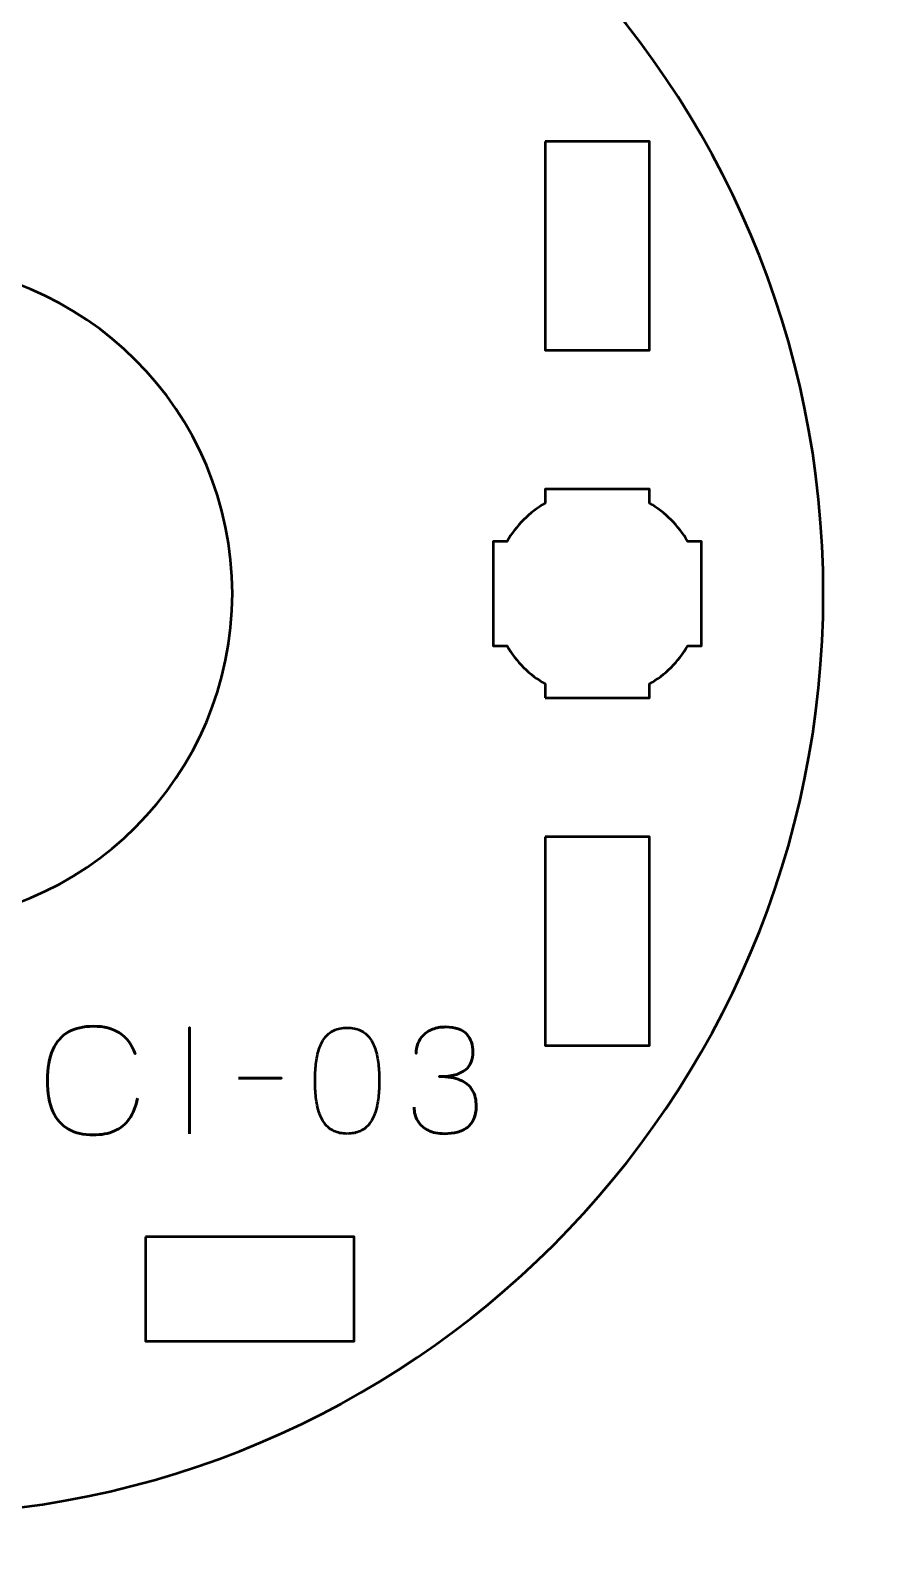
# Model space of a CAD drawing. Header units: centimetres. Extents: x -21 to 0, y -29.7 to 0.
# Drawn here: x -13.93 to -11.5, y -22.825 to -18.431 of the extents above; entities that cross this region are included whole.
import ezdxf

# ---------------------------------------------------------------- set-up
doc = ezdxf.new("R2010")
doc.units = ezdxf.units.CM
doc.header["$MEASUREMENT"] = 0
doc.layers.add('Layer 1', color=7, linetype='Continuous')

msp = doc.modelspace()

# ---------------------------------------------------------------- linework, layer by layer
at = {"layer": 'Layer 1', "color": 22, "lineweight": 53}
msp.add_open_spline([(-21.00003, -29.19995), (-21.00003, -29.19995), (-21.00003, -0.49992), (-21.00003, -0.49992), (-21.00003, -0.49992), (-21.00003, -0.22295), (-20.77694, 0.00004), (-20.49994, 0.00004), (-20.49994, 0.00004), (-20.49994, 0.00004), (-0.50008, 0.00004), (-0.50008, 0.00004), (-0.50008, 0.00004), (-0.22294, 0.00004), (0.00002, -0.22295), (0.00002, -0.49992), (0.00002, -0.49992), (0.00002, -0.49992), (0.00002, -29.19995), (0.00002, -29.19995), (0.00002, -29.19995), (0.00002, -29.47695), (-0.22294, -29.70004), (-0.50008, -29.70004), (-0.50008, -29.70004), (-0.50008, -29.70004), (-20.49994, -29.70004), (-20.49994, -29.70004), (-20.49994, -29.70004), (-20.77694, -29.70004), (-21.00003, -29.47695), (-21.00003, -29.19995)], degree=3, knots=[0, 0, 0, 0, 0.125, 0.125, 0.125, 0.125, 0.25, 0.25, 0.25, 0.25, 0.375, 0.375, 0.375, 0.375, 0.5, 0.5, 0.5, 0.5, 0.625, 0.625, 0.625, 0.625, 0.75, 0.75, 0.75, 0.75, 0.875, 0.875, 0.875, 0.875, 1, 1, 1, 1], dxfattribs=at)
at = {"layer": 'Layer 1', "color": 114, "lineweight": 53}
msp.add_open_spline([(-14.29994, -17.39996), (-12.83661, -17.39996), (-11.64994, -18.58663), (-11.64994, -20.04996), (-11.64994, -20.04996), (-11.64994, -21.51329), (-12.83661, -22.69996), (-14.29994, -22.69996), (-14.29994, -22.69996), (-15.76327, -22.69996), (-16.94994, -21.51329), (-16.94994, -20.04996), (-16.94994, -20.04996), (-16.94994, -18.58663), (-15.76327, -17.39996), (-14.29994, -17.39996)], degree=3, knots=[0, 0, 0, 0, 0.25, 0.25, 0.25, 0.25, 0.5, 0.5, 0.5, 0.5, 0.75, 0.75, 0.75, 0.75, 1, 1, 1, 1], dxfattribs=at)
at = {"layer": 'Layer 1', "lineweight": 53}
for points, knots in [([(-12.45001, -18.74997), (-12.45001, -18.74997), (-12.15001, -18.74997), (-12.15001, -18.74997), (-12.15001, -18.74997), (-12.15001, -18.74997), (-12.15001, -19.34998), (-12.15001, -19.34998), (-12.15001, -19.34998), (-12.15001, -19.34998), (-12.45001, -19.34998), (-12.45001, -19.34998), (-12.45001, -19.34998), (-12.45001, -19.34998), (-12.45001, -18.74997), (-12.45001, -18.74997)], [0, 0, 0, 0, 0.25, 0.25, 0.25, 0.25, 0.5, 0.5, 0.5, 0.5, 0.75, 0.75, 0.75, 0.75, 1, 1, 1, 1]), ([(-12.44993, -20.35002), (-12.44993, -20.35002), (-12.44993, -20.30984), (-12.44993, -20.30984), (-12.44993, -20.30984), (-12.49547, -20.28351), (-12.53343, -20.24556), (-12.55978, -20.20003), (-12.55978, -20.20003), (-12.55978, -20.20003), (-12.59993, -20.20003), (-12.59993, -20.20003), (-12.59993, -20.20003), (-12.59993, -20.20003), (-12.59993, -20.05151), (-12.59993, -20.05151), (-12.59993, -20.05151), (-12.59993, -20.05151), (-12.59995, -20.04996), (-12.59995, -20.04996), (-12.59995, -20.04996), (-12.59995, -20.04996), (-12.59993, -20.04841), (-12.59993, -20.04841), (-12.59993, -20.04841), (-12.59993, -20.04841), (-12.59993, -19.90002), (-12.59993, -19.90002), (-12.59993, -19.90002), (-12.59993, -19.90002), (-12.55983, -19.90002), (-12.55983, -19.90002), (-12.55983, -19.90002), (-12.53348, -19.85445), (-12.49549, -19.81645), (-12.44993, -19.79009), (-12.44993, -19.79009), (-12.44993, -19.79009), (-12.44993, -19.75001), (-12.44993, -19.75001), (-12.44993, -19.75001), (-12.44993, -19.75001), (-12.30459, -19.75001), (-12.30459, -19.75001), (-12.30459, -19.75001), (-12.30459, -19.75001), (-12.29995, -19.74995), (-12.29995, -19.74995), (-12.29995, -19.74995), (-12.29995, -19.74995), (-12.2953, -19.75001), (-12.2953, -19.75001), (-12.2953, -19.75001), (-12.2953, -19.75001), (-12.14992, -19.75001), (-12.14992, -19.75001), (-12.14992, -19.75001), (-12.14992, -19.75001), (-12.14992, -19.79009), (-12.14992, -19.79009), (-12.14992, -19.79009), (-12.10435, -19.81645), (-12.06638, -19.85445), (-12.04004, -19.90002), (-12.04004, -19.90002), (-12.04004, -19.90002), (-11.99992, -19.90002), (-11.99992, -19.90002), (-11.99992, -19.90002), (-11.99992, -19.90002), (-11.99992, -20.20003), (-11.99992, -20.20003), (-11.99992, -20.20003), (-11.99992, -20.20003), (-12.04009, -20.20003), (-12.04009, -20.20003), (-12.04009, -20.20003), (-12.06643, -20.24556), (-12.10439, -20.28351), (-12.14992, -20.30984), (-12.14992, -20.30984), (-12.14992, -20.30984), (-12.14992, -20.35002), (-12.14992, -20.35002), (-12.14992, -20.35002), (-12.14992, -20.35002), (-12.44993, -20.35002), (-12.44993, -20.35002)], [0, 0, 0, 0, 0.0454545, 0.0454545, 0.0454545, 0.0454545, 0.0909091, 0.0909091, 0.0909091, 0.0909091, 0.1363636, 0.1363636, 0.1363636, 0.1363636, 0.1818182, 0.1818182, 0.1818182, 0.1818182, 0.2272727, 0.2272727, 0.2272727, 0.2272727, 0.2727273, 0.2727273, 0.2727273, 0.2727273, 0.3181818, 0.3181818, 0.3181818, 0.3181818, 0.3636364, 0.3636364, 0.3636364, 0.3636364, 0.4090909, 0.4090909, 0.4090909, 0.4090909, 0.4545455, 0.4545455, 0.4545455, 0.4545455, 0.5, 0.5, 0.5, 0.5, 0.5454545, 0.5454545, 0.5454545, 0.5454545, 0.5909091, 0.5909091, 0.5909091, 0.5909091, 0.6363636, 0.6363636, 0.6363636, 0.6363636, 0.6818182, 0.6818182, 0.6818182, 0.6818182, 0.7272727, 0.7272727, 0.7272727, 0.7272727, 0.7727273, 0.7727273, 0.7727273, 0.7727273, 0.8181818, 0.8181818, 0.8181818, 0.8181818, 0.8636364, 0.8636364, 0.8636364, 0.8636364, 0.9090909, 0.9090909, 0.9090909, 0.9090909, 0.9545455, 0.9545455, 0.9545455, 0.9545455, 1, 1, 1, 1]), ([(-12.45001, -20.74994), (-12.45001, -20.74994), (-12.15001, -20.74994), (-12.15001, -20.74994), (-12.15001, -20.74994), (-12.15001, -20.74994), (-12.15001, -21.34994), (-12.15001, -21.34994), (-12.15001, -21.34994), (-12.15001, -21.34994), (-12.45001, -21.34994), (-12.45001, -21.34994), (-12.45001, -21.34994), (-12.45001, -21.34994), (-12.45001, -20.74994), (-12.45001, -20.74994)], [0, 0, 0, 0, 0.25, 0.25, 0.25, 0.25, 0.5, 0.5, 0.5, 0.5, 0.75, 0.75, 0.75, 0.75, 1, 1, 1, 1]), ([(-13.59996, -21.89989), (-13.59996, -21.89989), (-12.99996, -21.89989), (-12.99996, -21.89989), (-12.99996, -21.89989), (-12.99996, -21.89989), (-12.99996, -22.19989), (-12.99996, -22.19989), (-12.99996, -22.19989), (-12.99996, -22.19989), (-13.59996, -22.19989), (-13.59996, -22.19989), (-13.59996, -22.19989), (-13.59996, -22.19989), (-13.59996, -21.89989), (-13.59996, -21.89989)], [0, 0, 0, 0, 0.25, 0.25, 0.25, 0.25, 0.5, 0.5, 0.5, 0.5, 0.75, 0.75, 0.75, 0.75, 1, 1, 1, 1])]:
    msp.add_open_spline(points, degree=3, knots=knots, dxfattribs=at)
at = {"layer": 'Layer 1', "color": 250, "lineweight": 53}
msp.add_open_spline([(-14.29994, -19.09996), (-13.77535, -19.09996), (-13.34994, -19.52537), (-13.34994, -20.04996), (-13.34994, -20.04996), (-13.34994, -20.57455), (-13.77535, -20.99996), (-14.29994, -20.99996), (-14.29994, -20.99996), (-14.82453, -20.99996), (-15.24994, -20.57455), (-15.24994, -20.04996), (-15.24994, -20.04996), (-15.24994, -19.52537), (-14.82453, -19.09996), (-14.29994, -19.09996)], degree=3, knots=[0, 0, 0, 0, 0.25, 0.25, 0.25, 0.25, 0.5, 0.5, 0.5, 0.5, 0.75, 0.75, 0.75, 0.75, 1, 1, 1, 1], dxfattribs=at)
at = {"layer": 'Layer 1', "color": 30, "lineweight": 53}
for points, knots in [([(-13.62287, -21.50093), (-13.62739, -21.52513), (-13.63529, -21.5451), (-13.64637, -21.56076), (-13.64637, -21.56076), (-13.65751, -21.57636), (-13.67177, -21.58793), (-13.68912, -21.59548), (-13.68912, -21.59548), (-13.70641, -21.60303), (-13.72673, -21.60684), (-13.74987, -21.60677), (-13.74987, -21.60677), (-13.77802, -21.60684), (-13.80194, -21.6014), (-13.82156, -21.59033), (-13.82156, -21.59033), (-13.84117, -21.57932), (-13.85613, -21.56232), (-13.86643, -21.53925), (-13.86643, -21.53925), (-13.87673, -21.51617), (-13.88188, -21.48661), (-13.88195, -21.45056), (-13.88195, -21.45056), (-13.88188, -21.41465), (-13.87673, -21.38515), (-13.86643, -21.36208), (-13.86643, -21.36208), (-13.85613, -21.33901), (-13.84117, -21.32194), (-13.82156, -21.31086), (-13.82156, -21.31086), (-13.80194, -21.29978), (-13.77802, -21.29428), (-13.74987, -21.29435), (-13.74987, -21.29435), (-13.71974, -21.29428), (-13.69449, -21.3007), (-13.67417, -21.31361), (-13.67417, -21.31361), (-13.65392, -21.32652), (-13.63903, -21.34649), (-13.62965, -21.37351), (-13.62965, -21.37351), (-13.63903, -21.34649), (-13.65392, -21.32652), (-13.67417, -21.31361), (-13.67417, -21.31361), (-13.69449, -21.3007), (-13.71974, -21.29428), (-13.74987, -21.29435), (-13.74987, -21.29435), (-13.77802, -21.29428), (-13.80194, -21.29978), (-13.82156, -21.31086), (-13.82156, -21.31086), (-13.84117, -21.32194), (-13.85613, -21.33901), (-13.86643, -21.36208), (-13.86643, -21.36208), (-13.87673, -21.38515), (-13.88188, -21.41465), (-13.88195, -21.45056), (-13.88195, -21.45056), (-13.88188, -21.48661), (-13.87673, -21.51617), (-13.86643, -21.53925), (-13.86643, -21.53925), (-13.85613, -21.56232), (-13.84117, -21.57932), (-13.82156, -21.59033), (-13.82156, -21.59033), (-13.80194, -21.6014), (-13.77802, -21.60684), (-13.74987, -21.60677), (-13.74987, -21.60677), (-13.72673, -21.60684), (-13.70641, -21.60303), (-13.68912, -21.59548), (-13.68912, -21.59548), (-13.67177, -21.58793), (-13.65751, -21.57636), (-13.64637, -21.56076), (-13.64637, -21.56076), (-13.63529, -21.5451), (-13.62739, -21.52513), (-13.62287, -21.50093)], [0, 0, 0, 0, 0.0454545, 0.0454545, 0.0454545, 0.0454545, 0.0909091, 0.0909091, 0.0909091, 0.0909091, 0.1363636, 0.1363636, 0.1363636, 0.1363636, 0.1818182, 0.1818182, 0.1818182, 0.1818182, 0.2272727, 0.2272727, 0.2272727, 0.2272727, 0.2727273, 0.2727273, 0.2727273, 0.2727273, 0.3181818, 0.3181818, 0.3181818, 0.3181818, 0.3636364, 0.3636364, 0.3636364, 0.3636364, 0.4090909, 0.4090909, 0.4090909, 0.4090909, 0.4545455, 0.4545455, 0.4545455, 0.4545455, 0.5, 0.5, 0.5, 0.5, 0.5454545, 0.5454545, 0.5454545, 0.5454545, 0.5909091, 0.5909091, 0.5909091, 0.5909091, 0.6363636, 0.6363636, 0.6363636, 0.6363636, 0.6818182, 0.6818182, 0.6818182, 0.6818182, 0.7272727, 0.7272727, 0.7272727, 0.7272727, 0.7727273, 0.7727273, 0.7727273, 0.7727273, 0.8181818, 0.8181818, 0.8181818, 0.8181818, 0.8636364, 0.8636364, 0.8636364, 0.8636364, 0.9090909, 0.9090909, 0.9090909, 0.9090909, 0.9545455, 0.9545455, 0.9545455, 0.9545455, 1, 1, 1, 1]), ([(-13.47301, -21.60338), (-13.47301, -21.60338), (-13.47301, -21.29816), (-13.47301, -21.29816), (-13.47301, -21.29816), (-13.47301, -21.29816), (-13.47301, -21.60338), (-13.47301, -21.60338)], [0, 0, 0, 0, 0.5, 0.5, 0.5, 0.5, 1, 1, 1, 1]), ([(-13.01962, -21.60338), (-13.00481, -21.60331), (-12.99204, -21.6007), (-12.98138, -21.59562), (-12.98138, -21.59562), (-12.9708, -21.59054), (-12.96198, -21.58327), (-12.95493, -21.57403), (-12.95493, -21.57403), (-12.94794, -21.56472), (-12.94244, -21.55371), (-12.93835, -21.54101), (-12.93835, -21.54101), (-12.93432, -21.52831), (-12.93143, -21.51441), (-12.92981, -21.49917), (-12.92981, -21.49917), (-12.92811, -21.48393), (-12.92727, -21.46791), (-12.92734, -21.45098), (-12.92734, -21.45098), (-12.92727, -21.43412), (-12.92811, -21.4181), (-12.92981, -21.40293), (-12.92981, -21.40293), (-12.93143, -21.38776), (-12.93432, -21.37379), (-12.93835, -21.36109), (-12.93835, -21.36109), (-12.94244, -21.34846), (-12.94794, -21.33746), (-12.95493, -21.32807), (-12.95493, -21.32807), (-12.96198, -21.31876), (-12.9708, -21.31149), (-12.98138, -21.30641), (-12.98138, -21.30641), (-12.99204, -21.30126), (-13.00481, -21.29865), (-13.01962, -21.29858), (-13.01962, -21.29858), (-13.03444, -21.29865), (-13.04721, -21.30126), (-13.05787, -21.30641), (-13.05787, -21.30641), (-13.06845, -21.31149), (-13.07727, -21.31876), (-13.08432, -21.32807), (-13.08432, -21.32807), (-13.09131, -21.33746), (-13.09681, -21.34846), (-13.1009, -21.36109), (-13.1009, -21.36109), (-13.10493, -21.37379), (-13.10782, -21.38776), (-13.10944, -21.40293), (-13.10944, -21.40293), (-13.11113, -21.4181), (-13.11198, -21.43412), (-13.11191, -21.45098), (-13.11191, -21.45098), (-13.11198, -21.46791), (-13.11113, -21.48393), (-13.10944, -21.49917), (-13.10944, -21.49917), (-13.10782, -21.51441), (-13.10493, -21.52831), (-13.1009, -21.54101), (-13.1009, -21.54101), (-13.09681, -21.55371), (-13.09131, -21.56472), (-13.08432, -21.57403), (-13.08432, -21.57403), (-13.07727, -21.58327), (-13.06845, -21.59054), (-13.05787, -21.59562), (-13.05787, -21.59562), (-13.04721, -21.6007), (-13.03444, -21.60331), (-13.01962, -21.60338)], [0, 0, 0, 0, 0.05, 0.05, 0.05, 0.05, 0.1, 0.1, 0.1, 0.1, 0.15, 0.15, 0.15, 0.15, 0.2, 0.2, 0.2, 0.2, 0.25, 0.25, 0.25, 0.25, 0.3, 0.3, 0.3, 0.3, 0.35, 0.35, 0.35, 0.35, 0.4, 0.4, 0.4, 0.4, 0.45, 0.45, 0.45, 0.45, 0.5, 0.5, 0.5, 0.5, 0.55, 0.55, 0.55, 0.55, 0.6, 0.6, 0.6, 0.6, 0.65, 0.65, 0.65, 0.65, 0.7, 0.7, 0.7, 0.7, 0.75, 0.75, 0.75, 0.75, 0.8, 0.8, 0.8, 0.8, 0.85, 0.85, 0.85, 0.85, 0.9, 0.9, 0.9, 0.9, 0.95, 0.95, 0.95, 0.95, 1, 1, 1, 1]), ([(-13.01962, -21.60338), (-13.00481, -21.60331), (-12.99204, -21.6007), (-12.98138, -21.59562), (-12.98138, -21.59562), (-12.9708, -21.59054), (-12.96198, -21.58327), (-12.95493, -21.57403), (-12.95493, -21.57403), (-12.94794, -21.56472), (-12.94244, -21.55371), (-12.93835, -21.54101), (-12.93835, -21.54101), (-12.93432, -21.52831), (-12.93143, -21.51441), (-12.92981, -21.49917), (-12.92981, -21.49917), (-12.92811, -21.48393), (-12.92727, -21.46791), (-12.92734, -21.45098), (-12.92734, -21.45098), (-12.92727, -21.43412), (-12.92811, -21.4181), (-12.92981, -21.40293), (-12.92981, -21.40293), (-12.93143, -21.38776), (-12.93432, -21.37379), (-12.93835, -21.36109), (-12.93835, -21.36109), (-12.94244, -21.34846), (-12.94794, -21.33746), (-12.95493, -21.32807), (-12.95493, -21.32807), (-12.96198, -21.31876), (-12.9708, -21.31149), (-12.98138, -21.30641), (-12.98138, -21.30641), (-12.99204, -21.30126), (-13.00481, -21.29865), (-13.01962, -21.29858), (-13.01962, -21.29858), (-13.03444, -21.29865), (-13.04721, -21.30126), (-13.05787, -21.30641), (-13.05787, -21.30641), (-13.06845, -21.31149), (-13.07727, -21.31876), (-13.08432, -21.32807), (-13.08432, -21.32807), (-13.09131, -21.33746), (-13.09681, -21.34846), (-13.1009, -21.36109), (-13.1009, -21.36109), (-13.10493, -21.37379), (-13.10782, -21.38776), (-13.10944, -21.40293), (-13.10944, -21.40293), (-13.11113, -21.4181), (-13.11198, -21.43412), (-13.11191, -21.45098), (-13.11191, -21.45098), (-13.11198, -21.46791), (-13.11113, -21.48393), (-13.10944, -21.49917), (-13.10944, -21.49917), (-13.10782, -21.51441), (-13.10493, -21.52831), (-13.1009, -21.54101), (-13.1009, -21.54101), (-13.09681, -21.55371), (-13.09131, -21.56472), (-13.08432, -21.57403), (-13.08432, -21.57403), (-13.07727, -21.58327), (-13.06845, -21.59054), (-13.05787, -21.59562), (-13.05787, -21.59562), (-13.04721, -21.6007), (-13.03444, -21.60331), (-13.01962, -21.60338)], [0, 0, 0, 0, 0.05, 0.05, 0.05, 0.05, 0.1, 0.1, 0.1, 0.1, 0.15, 0.15, 0.15, 0.15, 0.2, 0.2, 0.2, 0.2, 0.25, 0.25, 0.25, 0.25, 0.3, 0.3, 0.3, 0.3, 0.35, 0.35, 0.35, 0.35, 0.4, 0.4, 0.4, 0.4, 0.45, 0.45, 0.45, 0.45, 0.5, 0.5, 0.5, 0.5, 0.55, 0.55, 0.55, 0.55, 0.6, 0.6, 0.6, 0.6, 0.65, 0.65, 0.65, 0.65, 0.7, 0.7, 0.7, 0.7, 0.75, 0.75, 0.75, 0.75, 0.8, 0.8, 0.8, 0.8, 0.85, 0.85, 0.85, 0.85, 0.9, 0.9, 0.9, 0.9, 0.95, 0.95, 0.95, 0.95, 1, 1, 1, 1]), ([(-12.82701, -21.52676), (-12.82694, -21.542), (-12.82341, -21.55526), (-12.81643, -21.56676), (-12.81643, -21.56676), (-12.80944, -21.57819), (-12.79949, -21.58715), (-12.78651, -21.59357), (-12.78651, -21.59357), (-12.77353, -21.59999), (-12.75794, -21.60324), (-12.7398, -21.60338), (-12.7398, -21.60338), (-12.72619, -21.60338), (-12.71384, -21.60197), (-12.70262, -21.59901), (-12.70262, -21.59901), (-12.69147, -21.59604), (-12.68188, -21.59146), (-12.67376, -21.58518), (-12.67376, -21.58518), (-12.66565, -21.5789), (-12.65944, -21.57078), (-12.655, -21.56091), (-12.655, -21.56091), (-12.65062, -21.55096), (-12.64844, -21.53903), (-12.64837, -21.52506), (-12.64837, -21.52506), (-12.64829, -21.50644), (-12.6521, -21.4907), (-12.65965, -21.47793), (-12.65965, -21.47793), (-12.6672, -21.46516), (-12.67892, -21.45557), (-12.69465, -21.44901), (-12.69465, -21.44901), (-12.71038, -21.44244), (-12.73056, -21.43913), (-12.75504, -21.43913), (-12.75504, -21.43913), (-12.73677, -21.4392), (-12.72146, -21.43751), (-12.70897, -21.43405), (-12.70897, -21.43405), (-12.69655, -21.43059), (-12.68661, -21.42572), (-12.67913, -21.41937), (-12.67913, -21.41937), (-12.67165, -21.41309), (-12.66622, -21.40561), (-12.66297, -21.39701), (-12.66297, -21.39701), (-12.65965, -21.38847), (-12.65803, -21.37909), (-12.6581, -21.36886), (-12.6581, -21.36886), (-12.65803, -21.35862), (-12.65944, -21.34917), (-12.66226, -21.34042), (-12.66226, -21.34042), (-12.66502, -21.33167), (-12.66953, -21.32398), (-12.67567, -21.31742), (-12.67567, -21.31742), (-12.68181, -21.31086), (-12.68992, -21.30571), (-12.69987, -21.30204), (-12.69987, -21.30204), (-12.70989, -21.29837), (-12.7221, -21.29654), (-12.73642, -21.29647), (-12.73642, -21.29647), (-12.75067, -21.29654), (-12.76316, -21.29865), (-12.77374, -21.30275), (-12.77374, -21.30275), (-12.7844, -21.30684), (-12.79314, -21.31241), (-12.8002, -21.31954), (-12.8002, -21.31954), (-12.80718, -21.32666), (-12.81241, -21.33478), (-12.81586, -21.34395), (-12.81586, -21.34395), (-12.81939, -21.35312), (-12.82108, -21.36286), (-12.82108, -21.37309), (-12.82108, -21.37309), (-12.82108, -21.36286), (-12.81939, -21.35312), (-12.81586, -21.34395), (-12.81586, -21.34395), (-12.81241, -21.33478), (-12.80718, -21.32666), (-12.8002, -21.31954), (-12.8002, -21.31954), (-12.79314, -21.31241), (-12.7844, -21.30684), (-12.77374, -21.30275), (-12.77374, -21.30275), (-12.76316, -21.29865), (-12.75067, -21.29654), (-12.73642, -21.29647), (-12.73642, -21.29647), (-12.7221, -21.29654), (-12.70989, -21.29837), (-12.69987, -21.30204), (-12.69987, -21.30204), (-12.68992, -21.30571), (-12.68181, -21.31086), (-12.67567, -21.31742), (-12.67567, -21.31742), (-12.66953, -21.32398), (-12.66502, -21.33167), (-12.66226, -21.34042), (-12.66226, -21.34042), (-12.65944, -21.34917), (-12.65803, -21.35862), (-12.6581, -21.36886), (-12.6581, -21.36886), (-12.65803, -21.37909), (-12.65965, -21.38847), (-12.66297, -21.39701), (-12.66297, -21.39701), (-12.66622, -21.40561), (-12.67165, -21.41309), (-12.67913, -21.41937), (-12.67913, -21.41937), (-12.68661, -21.42572), (-12.69655, -21.43059), (-12.70897, -21.43405), (-12.70897, -21.43405), (-12.72146, -21.43751), (-12.73677, -21.4392), (-12.75504, -21.43913), (-12.75504, -21.43913), (-12.73056, -21.43913), (-12.71038, -21.44244), (-12.69465, -21.44901), (-12.69465, -21.44901), (-12.67892, -21.45557), (-12.6672, -21.46516), (-12.65965, -21.47793), (-12.65965, -21.47793), (-12.6521, -21.4907), (-12.64829, -21.50644), (-12.64837, -21.52506), (-12.64837, -21.52506), (-12.64844, -21.53903), (-12.65062, -21.55096), (-12.655, -21.56091), (-12.655, -21.56091), (-12.65944, -21.57078), (-12.66565, -21.5789), (-12.67376, -21.58518), (-12.67376, -21.58518), (-12.68188, -21.59146), (-12.69147, -21.59604), (-12.70262, -21.59901), (-12.70262, -21.59901), (-12.71384, -21.60197), (-12.72619, -21.60338), (-12.7398, -21.60338), (-12.7398, -21.60338), (-12.75794, -21.60324), (-12.77353, -21.59999), (-12.78651, -21.59357), (-12.78651, -21.59357), (-12.79949, -21.58715), (-12.80944, -21.57819), (-12.81643, -21.56676), (-12.81643, -21.56676), (-12.82341, -21.55526), (-12.82694, -21.542), (-12.82701, -21.52676)], [0, 0, 0, 0, 0.0227273, 0.0227273, 0.0227273, 0.0227273, 0.0454545, 0.0454545, 0.0454545, 0.0454545, 0.0681818, 0.0681818, 0.0681818, 0.0681818, 0.0909091, 0.0909091, 0.0909091, 0.0909091, 0.1136364, 0.1136364, 0.1136364, 0.1136364, 0.1363636, 0.1363636, 0.1363636, 0.1363636, 0.1590909, 0.1590909, 0.1590909, 0.1590909, 0.1818182, 0.1818182, 0.1818182, 0.1818182, 0.2045455, 0.2045455, 0.2045455, 0.2045455, 0.2272727, 0.2272727, 0.2272727, 0.2272727, 0.25, 0.25, 0.25, 0.25, 0.2727273, 0.2727273, 0.2727273, 0.2727273, 0.2954545, 0.2954545, 0.2954545, 0.2954545, 0.3181818, 0.3181818, 0.3181818, 0.3181818, 0.3409091, 0.3409091, 0.3409091, 0.3409091, 0.3636364, 0.3636364, 0.3636364, 0.3636364, 0.3863636, 0.3863636, 0.3863636, 0.3863636, 0.4090909, 0.4090909, 0.4090909, 0.4090909, 0.4318182, 0.4318182, 0.4318182, 0.4318182, 0.4545455, 0.4545455, 0.4545455, 0.4545455, 0.4772727, 0.4772727, 0.4772727, 0.4772727, 0.5, 0.5, 0.5, 0.5, 0.5227273, 0.5227273, 0.5227273, 0.5227273, 0.5454545, 0.5454545, 0.5454545, 0.5454545, 0.5681818, 0.5681818, 0.5681818, 0.5681818, 0.5909091, 0.5909091, 0.5909091, 0.5909091, 0.6136364, 0.6136364, 0.6136364, 0.6136364, 0.6363636, 0.6363636, 0.6363636, 0.6363636, 0.6590909, 0.6590909, 0.6590909, 0.6590909, 0.6818182, 0.6818182, 0.6818182, 0.6818182, 0.7045455, 0.7045455, 0.7045455, 0.7045455, 0.7272727, 0.7272727, 0.7272727, 0.7272727, 0.75, 0.75, 0.75, 0.75, 0.7727273, 0.7727273, 0.7727273, 0.7727273, 0.7954545, 0.7954545, 0.7954545, 0.7954545, 0.8181818, 0.8181818, 0.8181818, 0.8181818, 0.8409091, 0.8409091, 0.8409091, 0.8409091, 0.8636364, 0.8636364, 0.8636364, 0.8636364, 0.8863636, 0.8863636, 0.8863636, 0.8863636, 0.9090909, 0.9090909, 0.9090909, 0.9090909, 0.9318182, 0.9318182, 0.9318182, 0.9318182, 0.9545455, 0.9545455, 0.9545455, 0.9545455, 0.9772727, 0.9772727, 0.9772727, 0.9772727, 1, 1, 1, 1]), ([(-13.33204, -21.44378), (-13.33204, -21.44378), (-13.20885, -21.44378), (-13.20885, -21.44378), (-13.20885, -21.44378), (-13.20885, -21.44378), (-13.33204, -21.44378), (-13.33204, -21.44378)], [0, 0, 0, 0, 0.5, 0.5, 0.5, 0.5, 1, 1, 1, 1])]:
    msp.add_open_spline(points, degree=3, knots=knots, dxfattribs=at)

doc.saveas('drawing.dxf')
